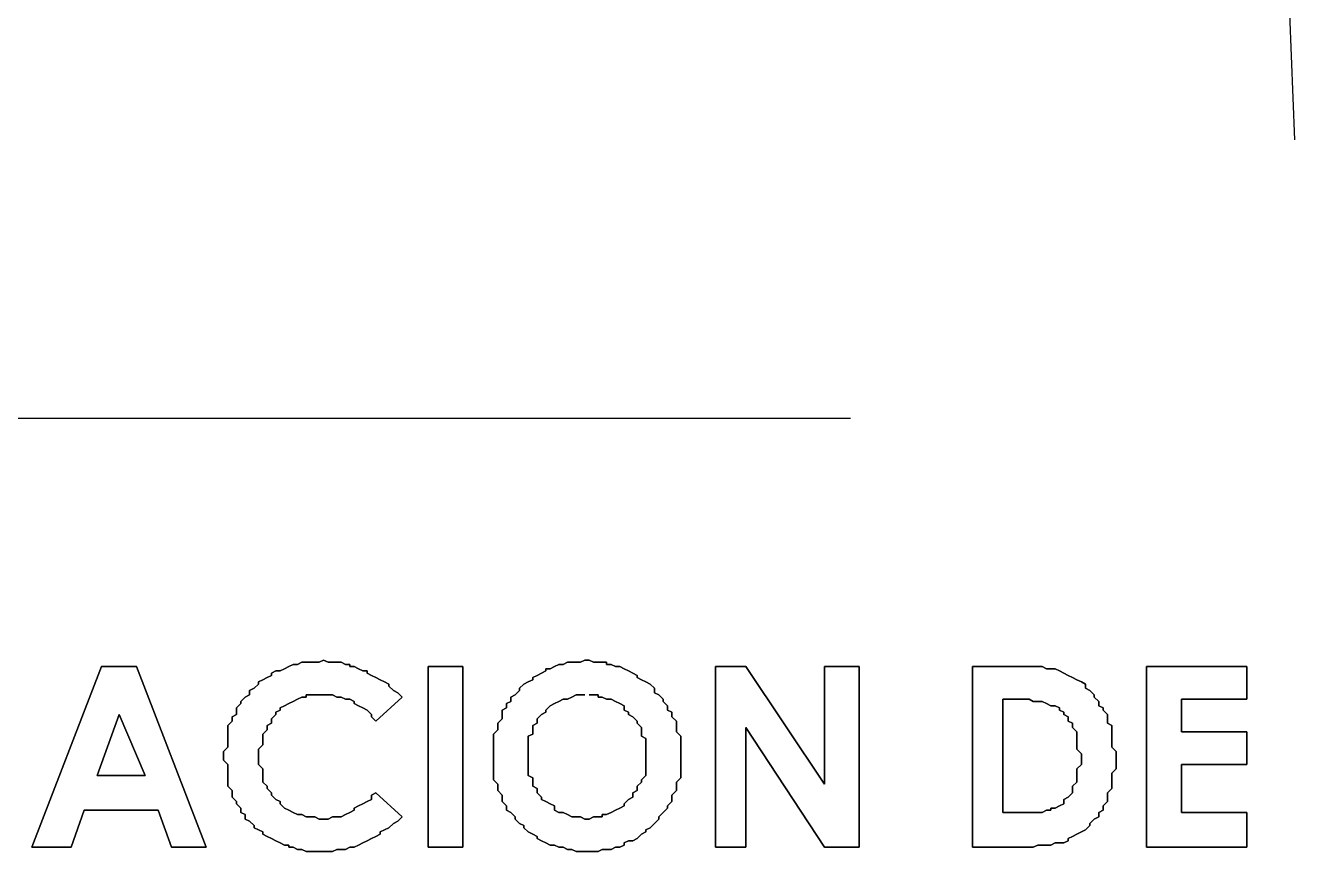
# Model space of a CAD drawing. Header units: metres. Extents: x 2.9 to 42.8, y 1.7 to 28.7.
# Drawn here: x 40.427 to 41.455, y 6.112 to 6.781 of the extents above; entities that cross this region are included whole.
import ezdxf

# ---------------------------------------------------------------- set-up
doc = ezdxf.new("R2010")
doc.units = ezdxf.units.M
doc.layers.add('AMARILLO', color=2, linetype='Continuous')
doc.layers.add('NEGRO', color=7, linetype='Continuous')

msp = doc.modelspace()

# ---------------------------------------------------------------- linework, layer by layer
at = {"layer": 'AMARILLO', "lineweight": -3}
msp.add_lwpolyline([(41.0951, 6.4629), (39.9803, 6.4629)], dxfattribs=at)
at = {"layer": 'NEGRO', "lineweight": -3}
for points in [[(41.4373, 7.1314), (41.4549, 6.6887)], [(40.6435, 6.2636), (40.64, 6.2618), (40.6435, 6.2636)], [(40.6471, 6.2636), (40.6435, 6.2636), (40.6471, 6.2636)], [(40.6506, 6.2653), (40.6471, 6.2636), (40.6506, 6.2653)], [(40.6541, 6.2653), (40.6506, 6.2653), (40.6541, 6.2653)], [(40.6576, 6.2653), (40.6541, 6.2653), (40.6576, 6.2653)], [(40.6612, 6.2653), (40.6576, 6.2653), (40.6612, 6.2653)], [(40.6647, 6.2653), (40.6612, 6.2653), (40.6647, 6.2653)], [(40.6682, 6.2671), (40.6647, 6.2653), (40.6682, 6.2671)], [(40.6718, 6.2653), (40.6682, 6.2671), (40.6718, 6.2653)], [(40.6753, 6.2653), (40.6718, 6.2653), (40.6753, 6.2653)], [(40.6788, 6.2653), (40.6753, 6.2653), (40.6788, 6.2653)], [(40.6823, 6.2653), (40.6788, 6.2653), (40.6823, 6.2653)], [(40.6859, 6.2636), (40.6823, 6.2653), (40.6859, 6.2636)], [(40.6894, 6.2636), (40.6859, 6.2636), (40.6894, 6.2636)], [(40.6894, 6.2618), (40.6894, 6.2636), (40.6894, 6.2618)], [(40.8587, 6.2636), (40.8552, 6.2618), (40.8587, 6.2636)], [(40.8623, 6.2636), (40.8587, 6.2636), (40.8623, 6.2636)], [(40.8658, 6.2653), (40.8623, 6.2636), (40.8658, 6.2653)], [(40.8693, 6.2653), (40.8658, 6.2653), (40.8693, 6.2653)], [(40.8728, 6.2653), (40.8693, 6.2653), (40.8728, 6.2653)], [(40.8764, 6.2653), (40.8728, 6.2653), (40.8764, 6.2653)], [(40.8799, 6.2671), (40.8764, 6.2653), (40.8799, 6.2671)], [(40.8834, 6.2671), (40.8799, 6.2671), (40.8834, 6.2671)], [(40.8869, 6.2653), (40.8834, 6.2671), (40.8869, 6.2653)], [(40.8905, 6.2653), (40.8869, 6.2653), (40.8905, 6.2653)], [(40.894, 6.2653), (40.8905, 6.2653), (40.894, 6.2653)], [(40.8975, 6.2653), (40.894, 6.2653), (40.8975, 6.2653)], [(40.8975, 6.2636), (40.8975, 6.2653), (40.8975, 6.2636)], [(40.9011, 6.2636), (40.8975, 6.2636), (40.9011, 6.2636)], [(40.9046, 6.2618), (40.9011, 6.2636), (40.9046, 6.2618)], [(40.4883, 6.2618), (40.4319, 6.1154), (40.4883, 6.2618)], [(40.5165, 6.2618), (40.4883, 6.2618), (40.5165, 6.2618)], [(40.573, 6.1154), (40.5165, 6.2618), (40.573, 6.1154)], [(40.6224, 6.253), (40.6188, 6.2512), (40.6224, 6.253)], [(40.6259, 6.2547), (40.6224, 6.253), (40.6259, 6.2547)], [(40.6294, 6.2583), (40.6259, 6.2565), (40.6294, 6.2583)], [(40.6259, 6.2565), (40.6259, 6.2547), (40.6259, 6.2565)], [(40.6329, 6.2583), (40.6294, 6.2583), (40.6329, 6.2583)], [(40.6365, 6.26), (40.6329, 6.2583), (40.6365, 6.26)], [(40.64, 6.2618), (40.6365, 6.26), (40.64, 6.2618)], [(40.6929, 6.2618), (40.6894, 6.2618), (40.6929, 6.2618)], [(40.6964, 6.26), (40.6929, 6.2618), (40.6964, 6.26)], [(40.7, 6.2583), (40.6964, 6.26), (40.7, 6.2583)], [(40.7035, 6.2583), (40.7, 6.2583), (40.7035, 6.2583)], [(40.7035, 6.2565), (40.7035, 6.2583), (40.7035, 6.2565)], [(40.707, 6.2547), (40.7035, 6.2565), (40.707, 6.2547)], [(40.7106, 6.253), (40.707, 6.2547), (40.7106, 6.253)], [(40.7141, 6.2512), (40.7106, 6.253), (40.7141, 6.2512)], [(40.7529, 6.2618), (40.7529, 6.1154), (40.7529, 6.2618)], [(40.7811, 6.2618), (40.7529, 6.2618), (40.7811, 6.2618)], [(40.7811, 6.1154), (40.7811, 6.2618), (40.7811, 6.1154)], [(40.8411, 6.2547), (40.8376, 6.253), (40.8411, 6.2547)], [(40.8376, 6.253), (40.8376, 6.2512), (40.8376, 6.253)], [(40.8446, 6.2565), (40.8411, 6.2547), (40.8446, 6.2565)], [(40.8481, 6.2583), (40.8446, 6.2565), (40.8481, 6.2583)], [(40.8517, 6.26), (40.8481, 6.26), (40.8517, 6.26)], [(40.8481, 6.26), (40.8481, 6.2583), (40.8481, 6.26)], [(40.8552, 6.2618), (40.8517, 6.26), (40.8552, 6.2618)], [(40.9081, 6.2618), (40.9046, 6.2618), (40.9081, 6.2618)], [(40.9116, 6.26), (40.9081, 6.2618), (40.9116, 6.26)], [(40.9152, 6.2583), (40.9116, 6.26), (40.9152, 6.2583)], [(40.9187, 6.2565), (40.9152, 6.2583), (40.9187, 6.2565)], [(40.9222, 6.2547), (40.9187, 6.2565), (40.9222, 6.2547)], [(40.9222, 6.253), (40.9222, 6.2547), (40.9222, 6.253)], [(40.9257, 6.2512), (40.9222, 6.253), (40.9257, 6.2512)], [(40.9857, 6.2618), (40.9857, 6.1154), (40.9857, 6.2618)], [(41.0104, 6.2618), (40.9857, 6.2618), (41.0104, 6.2618)], [(41.0739, 6.1666), (41.0104, 6.2618), (41.0739, 6.1666)], [(41.1021, 6.2618), (41.0739, 6.2618), (41.1021, 6.2618)], [(41.0739, 6.2618), (41.0739, 6.1666), (41.0739, 6.2618)], [(41.1021, 6.1154), (41.1021, 6.2618), (41.1021, 6.1154)], [(41.1939, 6.2618), (41.1939, 6.1154), (41.1939, 6.2618)], [(41.2256, 6.2618), (41.1939, 6.2618), (41.2256, 6.2618)], [(41.2291, 6.2618), (41.2256, 6.2618), (41.2291, 6.2618)], [(41.2362, 6.2618), (41.2291, 6.2618), (41.2362, 6.2618)], [(41.2397, 6.2618), (41.2362, 6.2618), (41.2397, 6.2618)], [(41.2432, 6.2618), (41.2397, 6.2618), (41.2432, 6.2618)], [(41.2468, 6.2618), (41.2432, 6.2618), (41.2468, 6.2618)], [(41.2503, 6.2618), (41.2468, 6.2618), (41.2503, 6.2618)], [(41.2538, 6.26), (41.2503, 6.2618), (41.2538, 6.26)], [(41.2574, 6.26), (41.2538, 6.26), (41.2574, 6.26)], [(41.2609, 6.26), (41.2574, 6.26), (41.2609, 6.26)], [(41.2644, 6.2583), (41.2609, 6.26), (41.2644, 6.2583)], [(41.2679, 6.2565), (41.2644, 6.2583), (41.2679, 6.2565)], [(41.2715, 6.2547), (41.2679, 6.2565), (41.2715, 6.2547)], [(41.275, 6.253), (41.2715, 6.2547), (41.275, 6.253)], [(41.2785, 6.2512), (41.275, 6.253), (41.2785, 6.2512)], [(41.335, 6.2618), (41.335, 6.1154), (41.335, 6.2618)], [(41.4161, 6.2618), (41.335, 6.2618), (41.4161, 6.2618)], [(41.4161, 6.2353), (41.4161, 6.2618), (41.4161, 6.2353)], [(40.6118, 6.2442), (40.6082, 6.2424), (40.6118, 6.2442)], [(40.6082, 6.2424), (40.6082, 6.2389), (40.6082, 6.2424)], [(40.6153, 6.2477), (40.6118, 6.2442), (40.6153, 6.2477)], [(40.6188, 6.2512), (40.6153, 6.2495), (40.6188, 6.2512)], [(40.6153, 6.2495), (40.6153, 6.2477), (40.6153, 6.2495)], [(40.7176, 6.2495), (40.7141, 6.2512), (40.7176, 6.2495)], [(40.7211, 6.2477), (40.7176, 6.2495), (40.7211, 6.2477)], [(40.7211, 6.2459), (40.7211, 6.2477), (40.7211, 6.2459)], [(40.7247, 6.2424), (40.7211, 6.2459), (40.7247, 6.2424)], [(40.7282, 6.2406), (40.7247, 6.2424), (40.7282, 6.2406)], [(40.827, 6.2424), (40.8234, 6.2389), (40.827, 6.2424)], [(40.8305, 6.2477), (40.827, 6.2442), (40.8305, 6.2477)], [(40.827, 6.2442), (40.827, 6.2424), (40.827, 6.2442)], [(40.834, 6.2495), (40.8305, 6.2477), (40.834, 6.2495)], [(40.8376, 6.2512), (40.834, 6.2495), (40.8376, 6.2512)], [(40.9293, 6.2495), (40.9257, 6.2512), (40.9293, 6.2495)], [(40.9328, 6.2477), (40.9293, 6.2495), (40.9328, 6.2477)], [(40.9363, 6.2442), (40.9328, 6.2477), (40.9363, 6.2442)], [(40.9363, 6.2406), (40.9363, 6.2442), (40.9363, 6.2406)], [(41.2821, 6.2495), (41.2785, 6.2512), (41.2821, 6.2495)], [(41.2856, 6.2477), (41.2821, 6.2495), (41.2856, 6.2477)], [(41.2856, 6.2442), (41.2856, 6.2477), (41.2856, 6.2442)], [(41.2891, 6.2424), (41.2856, 6.2442), (41.2891, 6.2424)], [(41.2926, 6.2389), (41.2891, 6.2424), (41.2926, 6.2389)], [(40.6047, 6.2371), (40.6012, 6.2336), (40.6047, 6.2371)], [(40.6012, 6.2336), (40.6012, 6.2318), (40.6012, 6.2336)], [(40.6082, 6.2389), (40.6047, 6.2371), (40.6082, 6.2389)], [(40.64, 6.2318), (40.6435, 6.2336), (40.64, 6.2318)], [(40.6435, 6.2336), (40.6471, 6.2353), (40.6435, 6.2336)], [(40.6471, 6.2353), (40.6506, 6.2371), (40.6471, 6.2353)], [(40.6506, 6.2371), (40.6541, 6.2371), (40.6506, 6.2371)], [(40.6541, 6.2371), (40.6541, 6.2389), (40.6541, 6.2371)], [(40.6541, 6.2389), (40.6576, 6.2389), (40.6541, 6.2389)], [(40.6576, 6.2389), (40.6612, 6.2389), (40.6576, 6.2389)], [(40.6612, 6.2389), (40.6682, 6.2389), (40.6612, 6.2389)], [(40.6682, 6.2389), (40.6718, 6.2389), (40.6682, 6.2389)], [(40.6718, 6.2389), (40.6753, 6.2389), (40.6718, 6.2389)], [(40.6753, 6.2389), (40.6788, 6.2371), (40.6753, 6.2389)], [(40.6788, 6.2371), (40.6823, 6.2371), (40.6788, 6.2371)], [(40.6823, 6.2371), (40.6859, 6.2353), (40.6823, 6.2371)], [(40.6859, 6.2353), (40.6894, 6.2353), (40.6859, 6.2353)], [(40.6894, 6.2353), (40.6929, 6.2336), (40.6894, 6.2353)], [(40.6929, 6.2336), (40.6929, 6.2318), (40.6929, 6.2336)], [(40.7106, 6.2177), (40.7317, 6.2371), (40.7106, 6.2177)], [(40.7317, 6.2371), (40.7282, 6.2406), (40.7317, 6.2371)], [(40.8199, 6.2336), (40.8164, 6.2318), (40.8199, 6.2336)], [(40.8234, 6.2389), (40.8199, 6.2371), (40.8234, 6.2389)], [(40.8199, 6.2371), (40.8199, 6.2336), (40.8199, 6.2371)], [(40.8552, 6.2318), (40.8587, 6.2336), (40.8552, 6.2318)], [(40.8587, 6.2336), (40.8623, 6.2353), (40.8587, 6.2336)], [(40.8623, 6.2353), (40.8658, 6.2353), (40.8623, 6.2353)], [(40.8658, 6.2353), (40.8693, 6.2371), (40.8658, 6.2353)], [(40.8693, 6.2371), (40.8728, 6.2389), (40.8693, 6.2371)], [(40.8728, 6.2389), (40.8764, 6.2389), (40.8728, 6.2389)], [(40.8764, 6.2389), (40.8799, 6.2389), (40.8764, 6.2389)], [(40.8834, 6.2389), (40.8869, 6.2389), (40.8834, 6.2389)], [(40.8869, 6.2389), (40.8905, 6.2389), (40.8869, 6.2389)], [(40.8905, 6.2389), (40.8905, 6.2371), (40.8905, 6.2389)], [(40.8905, 6.2371), (40.894, 6.2371), (40.8905, 6.2371)], [(40.894, 6.2371), (40.8975, 6.2353), (40.894, 6.2371)], [(40.8975, 6.2353), (40.9011, 6.2353), (40.8975, 6.2353)], [(40.9011, 6.2353), (40.9046, 6.2336), (40.9011, 6.2353)], [(40.9046, 6.2336), (40.9081, 6.2318), (40.9046, 6.2336)], [(40.9399, 6.2389), (40.9363, 6.2406), (40.9399, 6.2389)], [(40.9434, 6.2353), (40.9399, 6.2389), (40.9434, 6.2353)], [(40.9434, 6.2336), (40.9434, 6.2353), (40.9434, 6.2336)], [(40.9469, 6.2301), (40.9434, 6.2336), (40.9469, 6.2301)], [(41.2186, 6.2353), (41.2291, 6.2353), (41.2186, 6.2353)], [(41.2186, 6.1436), (41.2186, 6.2353), (41.2186, 6.1436)], [(41.2291, 6.2353), (41.2327, 6.2353), (41.2291, 6.2353)], [(41.2327, 6.2353), (41.2362, 6.2353), (41.2327, 6.2353)], [(41.2362, 6.2353), (41.2397, 6.2353), (41.2362, 6.2353)], [(41.2397, 6.2353), (41.2432, 6.2336), (41.2397, 6.2353)], [(41.2432, 6.2336), (41.2468, 6.2336), (41.2432, 6.2336)], [(41.2468, 6.2336), (41.2503, 6.2336), (41.2468, 6.2336)], [(41.2503, 6.2336), (41.2538, 6.2318), (41.2503, 6.2336)], [(41.2926, 6.2371), (41.2926, 6.2389), (41.2926, 6.2371)], [(41.2962, 6.2336), (41.2926, 6.2371), (41.2962, 6.2336)], [(41.2962, 6.2301), (41.2962, 6.2336), (41.2962, 6.2301)], [(41.3632, 6.2089), (41.3632, 6.2353), (41.3632, 6.2089)], [(41.3632, 6.2353), (41.4161, 6.2353), (41.3632, 6.2353)], [(40.4848, 6.1736), (40.5024, 6.223), (40.4848, 6.1736)], [(40.5024, 6.223), (40.5236, 6.1736), (40.5024, 6.223)], [(40.5977, 6.223), (40.5941, 6.2212), (40.5977, 6.223)], [(40.6012, 6.2318), (40.5977, 6.2283), (40.6012, 6.2318)], [(40.5977, 6.2283), (40.5977, 6.2265), (40.5977, 6.2283)], [(40.5977, 6.2265), (40.5977, 6.223), (40.5977, 6.2265)], [(40.6259, 6.2195), (40.6294, 6.223), (40.6259, 6.2195)], [(40.6294, 6.2248), (40.6329, 6.2265), (40.6294, 6.2248)], [(40.6294, 6.223), (40.6294, 6.2248), (40.6294, 6.223)], [(40.6329, 6.2283), (40.6365, 6.2301), (40.6329, 6.2283)], [(40.6329, 6.2265), (40.6329, 6.2283), (40.6329, 6.2265)], [(40.6365, 6.2301), (40.64, 6.2318), (40.6365, 6.2301)], [(40.6929, 6.2318), (40.6964, 6.2301), (40.6929, 6.2318)], [(40.6964, 6.2301), (40.7, 6.2283), (40.6964, 6.2301)], [(40.7, 6.2283), (40.7035, 6.2265), (40.7, 6.2283)], [(40.7035, 6.2265), (40.707, 6.223), (40.7035, 6.2265)], [(40.707, 6.223), (40.707, 6.2212), (40.707, 6.223)], [(40.8164, 6.2283), (40.8129, 6.2265), (40.8164, 6.2283)], [(40.8129, 6.2265), (40.8129, 6.223), (40.8129, 6.2265)], [(40.8129, 6.223), (40.8129, 6.2195), (40.8129, 6.223)], [(40.8164, 6.2318), (40.8164, 6.2283), (40.8164, 6.2318)], [(40.8411, 6.2195), (40.8446, 6.223), (40.8411, 6.2195)], [(40.8446, 6.223), (40.8481, 6.2248), (40.8446, 6.223)], [(40.8481, 6.2265), (40.8517, 6.2301), (40.8481, 6.2265)], [(40.8481, 6.2248), (40.8481, 6.2265), (40.8481, 6.2248)], [(40.8517, 6.2301), (40.8552, 6.2318), (40.8517, 6.2301)], [(40.9081, 6.2318), (40.9116, 6.2301), (40.9081, 6.2318)], [(40.9116, 6.2301), (40.9116, 6.2265), (40.9116, 6.2301)], [(40.9116, 6.2265), (40.9152, 6.2248), (40.9116, 6.2265)], [(40.9152, 6.2248), (40.9152, 6.223), (40.9152, 6.2248)], [(40.9152, 6.223), (40.9187, 6.2212), (40.9152, 6.223)], [(40.9469, 6.2265), (40.9469, 6.2301), (40.9469, 6.2265)], [(40.9504, 6.2248), (40.9469, 6.2265), (40.9504, 6.2248)], [(40.9504, 6.2212), (40.9504, 6.2248), (40.9504, 6.2212)], [(41.2538, 6.2318), (41.2574, 6.2301), (41.2538, 6.2318)], [(41.2574, 6.2301), (41.2609, 6.2301), (41.2574, 6.2301)], [(41.2609, 6.2301), (41.2644, 6.2283), (41.2609, 6.2301)], [(41.2644, 6.2283), (41.2644, 6.2265), (41.2644, 6.2283)], [(41.2644, 6.2265), (41.2679, 6.2248), (41.2644, 6.2265)], [(41.2679, 6.2248), (41.2679, 6.223), (41.2679, 6.2248)], [(41.2679, 6.223), (41.2715, 6.2212), (41.2679, 6.223)], [(41.2997, 6.2283), (41.2962, 6.2301), (41.2997, 6.2283)], [(41.2997, 6.2265), (41.2997, 6.2283), (41.2997, 6.2265)], [(41.3032, 6.223), (41.2997, 6.2265), (41.3032, 6.223)], [(41.3032, 6.2195), (41.3032, 6.223), (41.3032, 6.2195)], [(40.5941, 6.2177), (40.5906, 6.2142), (40.5941, 6.2177)], [(40.5906, 6.2142), (40.5906, 6.2107), (40.5906, 6.2142)], [(40.5941, 6.2212), (40.5941, 6.2177), (40.5941, 6.2212)], [(40.6224, 6.2142), (40.6259, 6.2159), (40.6224, 6.2142)], [(40.6224, 6.2107), (40.6224, 6.2142), (40.6224, 6.2107)], [(40.6259, 6.2159), (40.6259, 6.2195), (40.6259, 6.2159)], [(40.707, 6.2212), (40.7106, 6.2177), (40.707, 6.2212)], [(40.8129, 6.2195), (40.8093, 6.2159), (40.8129, 6.2195)], [(40.8093, 6.2159), (40.8093, 6.2142), (40.8093, 6.2159)], [(40.8093, 6.2142), (40.8093, 6.2107), (40.8093, 6.2142)], [(40.8376, 6.2142), (40.8411, 6.2159), (40.8376, 6.2142)], [(40.8376, 6.2107), (40.8376, 6.2142), (40.8376, 6.2107)], [(40.8411, 6.2159), (40.8411, 6.2195), (40.8411, 6.2159)], [(40.9187, 6.2212), (40.9222, 6.2177), (40.9187, 6.2212)], [(40.9222, 6.2177), (40.9222, 6.2159), (40.9222, 6.2177)], [(40.9222, 6.2159), (40.9257, 6.2124), (40.9222, 6.2159)], [(40.9257, 6.2124), (40.9257, 6.2089), (40.9257, 6.2124)], [(40.954, 6.2177), (40.9504, 6.2212), (40.954, 6.2177)], [(40.954, 6.2142), (40.954, 6.2177), (40.954, 6.2142)], [(40.954, 6.2124), (40.954, 6.2142), (40.954, 6.2124)], [(40.954, 6.2089), (40.954, 6.2124), (40.954, 6.2089)], [(41.0104, 6.1154), (41.0104, 6.2124), (41.0104, 6.1154)], [(41.0104, 6.2124), (41.0739, 6.1154), (41.0104, 6.2124)], [(41.2715, 6.2212), (41.2715, 6.2177), (41.2715, 6.2212)], [(41.2715, 6.2177), (41.275, 6.2159), (41.2715, 6.2177)], [(41.275, 6.2159), (41.275, 6.2124), (41.275, 6.2159)], [(41.275, 6.2124), (41.2785, 6.2089), (41.275, 6.2124)], [(41.3032, 6.2159), (41.3032, 6.2195), (41.3032, 6.2159)], [(41.3068, 6.2142), (41.3032, 6.2159), (41.3068, 6.2142)], [(41.3068, 6.2107), (41.3068, 6.2142), (41.3068, 6.2107)], [(40.5906, 6.2107), (40.5906, 6.2071), (40.5906, 6.2107)], [(40.5906, 6.2071), (40.5906, 6.2036), (40.5906, 6.2071)], [(40.5906, 6.2036), (40.5906, 6.2001), (40.5906, 6.2036)], [(40.6188, 6.2071), (40.6224, 6.2107), (40.6188, 6.2071)], [(40.6188, 6.2054), (40.6188, 6.2071), (40.6188, 6.2054)], [(40.6188, 6.2018), (40.6188, 6.2054), (40.6188, 6.2018)], [(40.6188, 6.1983), (40.6188, 6.2018), (40.6188, 6.1983)], [(40.8093, 6.2107), (40.8058, 6.2071), (40.8093, 6.2107)], [(40.8058, 6.2071), (40.8058, 6.2036), (40.8058, 6.2071)], [(40.8058, 6.2036), (40.8058, 6.2001), (40.8058, 6.2036)], [(40.834, 6.2054), (40.8376, 6.2071), (40.834, 6.2054)], [(40.834, 6.2018), (40.834, 6.2054), (40.834, 6.2018)], [(40.834, 6.1983), (40.834, 6.2018), (40.834, 6.1983)], [(40.8376, 6.2071), (40.8376, 6.2107), (40.8376, 6.2071)], [(40.9257, 6.2089), (40.9257, 6.2054), (40.9257, 6.2089)], [(40.9257, 6.2054), (40.9293, 6.2036), (40.9257, 6.2054)], [(40.9293, 6.2036), (40.9293, 6.2001), (40.9293, 6.2036)], [(40.9575, 6.2054), (40.954, 6.2089), (40.9575, 6.2054)], [(40.9575, 6.2018), (40.9575, 6.2054), (40.9575, 6.2018)], [(40.9575, 6.1983), (40.9575, 6.2018), (40.9575, 6.1983)], [(41.2785, 6.2089), (41.2785, 6.2054), (41.2785, 6.2089)], [(41.2785, 6.2054), (41.2785, 6.2036), (41.2785, 6.2054)], [(41.2785, 6.2036), (41.2785, 6.2001), (41.2785, 6.2036)], [(41.3068, 6.2071), (41.3068, 6.2107), (41.3068, 6.2071)], [(41.3068, 6.2036), (41.3068, 6.2071), (41.3068, 6.2036)], [(41.3068, 6.2001), (41.3068, 6.2036), (41.3068, 6.2001)], [(41.4161, 6.2089), (41.3632, 6.2089), (41.4161, 6.2089)], [(41.4161, 6.1824), (41.4161, 6.2089), (41.4161, 6.1824)], [(40.5906, 6.1965), (40.5871, 6.193), (40.5906, 6.1965)], [(40.5871, 6.193), (40.5871, 6.1895), (40.5871, 6.193)], [(40.5906, 6.2001), (40.5906, 6.1965), (40.5906, 6.2001)], [(40.6153, 6.1948), (40.6188, 6.1983), (40.6153, 6.1948)], [(40.6153, 6.1912), (40.6153, 6.1948), (40.6153, 6.1912)], [(40.6153, 6.1895), (40.6153, 6.1912), (40.6153, 6.1895)], [(40.8058, 6.2001), (40.8058, 6.1965), (40.8058, 6.2001)], [(40.8058, 6.1965), (40.8058, 6.193), (40.8058, 6.1965)], [(40.8058, 6.193), (40.8058, 6.1895), (40.8058, 6.193)], [(40.834, 6.1948), (40.834, 6.1983), (40.834, 6.1948)], [(40.834, 6.1912), (40.834, 6.1948), (40.834, 6.1912)], [(40.834, 6.1895), (40.834, 6.1912), (40.834, 6.1895)], [(40.9293, 6.2001), (40.9293, 6.1965), (40.9293, 6.2001)], [(40.9293, 6.1965), (40.9293, 6.193), (40.9293, 6.1965)], [(40.9293, 6.193), (40.9293, 6.1895), (40.9293, 6.193)], [(40.9575, 6.1948), (40.9575, 6.1983), (40.9575, 6.1948)], [(40.9575, 6.1912), (40.9575, 6.1948), (40.9575, 6.1912)], [(40.9575, 6.1895), (40.9575, 6.1912), (40.9575, 6.1895)], [(41.2785, 6.2001), (41.2785, 6.1948), (41.2785, 6.2001)], [(41.2785, 6.1948), (41.2821, 6.1912), (41.2785, 6.1948)], [(41.2821, 6.1912), (41.2821, 6.1877), (41.2821, 6.1912)], [(41.3068, 6.1965), (41.3068, 6.2001), (41.3068, 6.1965)], [(41.3103, 6.193), (41.3068, 6.1965), (41.3103, 6.193)], [(41.3103, 6.1877), (41.3103, 6.193), (41.3103, 6.1877)], [(40.5871, 6.1895), (40.5871, 6.186), (40.5871, 6.1895)], [(40.5871, 6.186), (40.5906, 6.1824), (40.5871, 6.186)], [(40.5906, 6.1824), (40.5906, 6.1789), (40.5906, 6.1824)], [(40.6153, 6.186), (40.6153, 6.1895), (40.6153, 6.186)], [(40.6153, 6.1824), (40.6153, 6.186), (40.6153, 6.1824)], [(40.6188, 6.1789), (40.6153, 6.1824), (40.6188, 6.1789)], [(40.8058, 6.1895), (40.8058, 6.1877), (40.8058, 6.1895)], [(40.8058, 6.1877), (40.8058, 6.1842), (40.8058, 6.1877)], [(40.8058, 6.1842), (40.8058, 6.1807), (40.8058, 6.1842)], [(40.8058, 6.1807), (40.8058, 6.1771), (40.8058, 6.1807)], [(40.834, 6.1842), (40.834, 6.1895), (40.834, 6.1842)], [(40.834, 6.1807), (40.834, 6.1842), (40.834, 6.1807)], [(40.834, 6.1771), (40.834, 6.1807), (40.834, 6.1771)], [(40.9293, 6.1895), (40.9293, 6.1877), (40.9293, 6.1895)], [(40.9293, 6.1877), (40.9293, 6.1842), (40.9293, 6.1877)], [(40.9293, 6.1842), (40.9293, 6.1807), (40.9293, 6.1842)], [(40.9293, 6.1807), (40.9293, 6.1771), (40.9293, 6.1807)], [(40.9575, 6.1842), (40.9575, 6.1895), (40.9575, 6.1842)], [(40.9575, 6.1807), (40.9575, 6.1842), (40.9575, 6.1807)], [(40.9575, 6.1771), (40.9575, 6.1807), (40.9575, 6.1771)], [(41.2821, 6.1824), (41.2785, 6.1789), (41.2821, 6.1824)], [(41.2821, 6.1877), (41.2821, 6.186), (41.2821, 6.1877)], [(41.2821, 6.186), (41.2821, 6.1824), (41.2821, 6.186)], [(41.3103, 6.1842), (41.3103, 6.1877), (41.3103, 6.1842)], [(41.3103, 6.1789), (41.3103, 6.1842), (41.3103, 6.1789)], [(41.3632, 6.1436), (41.3632, 6.1824), (41.3632, 6.1436)], [(41.3632, 6.1824), (41.4161, 6.1824), (41.3632, 6.1824)], [(40.5236, 6.1736), (40.4848, 6.1736), (40.5236, 6.1736)], [(40.5906, 6.1789), (40.5906, 6.1754), (40.5906, 6.1789)], [(40.5906, 6.1754), (40.5906, 6.1718), (40.5906, 6.1754)], [(40.5906, 6.1718), (40.5906, 6.1683), (40.5906, 6.1718)], [(40.6188, 6.1754), (40.6188, 6.1789), (40.6188, 6.1754)], [(40.6188, 6.1718), (40.6188, 6.1754), (40.6188, 6.1718)], [(40.6188, 6.1683), (40.6188, 6.1718), (40.6188, 6.1683)], [(40.8058, 6.1771), (40.8058, 6.1736), (40.8058, 6.1771)], [(40.8058, 6.1736), (40.8058, 6.1701), (40.8058, 6.1736)], [(40.834, 6.1736), (40.834, 6.1771), (40.834, 6.1736)], [(40.8376, 6.1718), (40.834, 6.1736), (40.8376, 6.1718)], [(40.8376, 6.1683), (40.8376, 6.1718), (40.8376, 6.1683)], [(40.9293, 6.1736), (40.9257, 6.1701), (40.9293, 6.1736)], [(40.9293, 6.1771), (40.9293, 6.1736), (40.9293, 6.1771)], [(40.954, 6.1683), (40.9575, 6.1718), (40.954, 6.1683)], [(40.9575, 6.1754), (40.9575, 6.1771), (40.9575, 6.1754)], [(40.9575, 6.1718), (40.9575, 6.1754), (40.9575, 6.1718)], [(41.2785, 6.1789), (41.2785, 6.1754), (41.2785, 6.1789)], [(41.2785, 6.1754), (41.2785, 6.1718), (41.2785, 6.1754)], [(41.2785, 6.1718), (41.2785, 6.1683), (41.2785, 6.1718)], [(41.3068, 6.1754), (41.3103, 6.1789), (41.3068, 6.1754)], [(41.3068, 6.1718), (41.3068, 6.1754), (41.3068, 6.1718)], [(41.3068, 6.1683), (41.3068, 6.1718), (41.3068, 6.1683)], [(40.5906, 6.1683), (40.5906, 6.1648), (40.5906, 6.1683)], [(40.5906, 6.1648), (40.5941, 6.1613), (40.5906, 6.1648)], [(40.5941, 6.1613), (40.5941, 6.1595), (40.5941, 6.1613)], [(40.6224, 6.1648), (40.6188, 6.1683), (40.6224, 6.1648)], [(40.6224, 6.163), (40.6224, 6.1648), (40.6224, 6.163)], [(40.6259, 6.1595), (40.6224, 6.163), (40.6259, 6.1595)], [(40.8058, 6.1701), (40.8093, 6.1666), (40.8058, 6.1701)], [(40.8093, 6.1666), (40.8093, 6.1648), (40.8093, 6.1666)], [(40.8093, 6.1648), (40.8093, 6.1613), (40.8093, 6.1648)], [(40.8093, 6.1613), (40.8129, 6.1577), (40.8093, 6.1613)], [(40.8376, 6.1648), (40.8376, 6.1683), (40.8376, 6.1648)], [(40.8411, 6.163), (40.8376, 6.1648), (40.8411, 6.163)], [(40.8411, 6.1595), (40.8411, 6.163), (40.8411, 6.1595)], [(40.9222, 6.1613), (40.9187, 6.1595), (40.9222, 6.1613)], [(40.9257, 6.1683), (40.9222, 6.1648), (40.9257, 6.1683)], [(40.9222, 6.1648), (40.9222, 6.1613), (40.9222, 6.1648)], [(40.9257, 6.1701), (40.9257, 6.1683), (40.9257, 6.1701)], [(40.9504, 6.1577), (40.954, 6.1613), (40.9504, 6.1577)], [(40.954, 6.1648), (40.954, 6.1683), (40.954, 6.1648)], [(40.954, 6.1613), (40.954, 6.1648), (40.954, 6.1613)], [(41.2785, 6.1683), (41.275, 6.1648), (41.2785, 6.1683)], [(41.275, 6.1648), (41.275, 6.163), (41.275, 6.1648)], [(41.275, 6.163), (41.275, 6.1595), (41.275, 6.163)], [(41.3032, 6.1595), (41.3068, 6.163), (41.3032, 6.1595)], [(41.3068, 6.1666), (41.3068, 6.1683), (41.3068, 6.1666)], [(41.3068, 6.163), (41.3068, 6.1666), (41.3068, 6.163)], [(40.5941, 6.1595), (40.5941, 6.156), (40.5941, 6.1595)], [(40.5941, 6.156), (40.5977, 6.1524), (40.5941, 6.156)], [(40.5977, 6.1524), (40.5977, 6.1507), (40.5977, 6.1524)], [(40.5977, 6.1507), (40.6012, 6.1472), (40.5977, 6.1507)], [(40.6259, 6.1577), (40.6259, 6.1595), (40.6259, 6.1577)], [(40.6294, 6.1542), (40.6259, 6.1577), (40.6294, 6.1542)], [(40.6329, 6.1524), (40.6294, 6.1542), (40.6329, 6.1524)], [(40.6329, 6.1507), (40.6329, 6.1524), (40.6329, 6.1507)], [(40.6365, 6.1472), (40.6329, 6.1507), (40.6365, 6.1472)], [(40.7, 6.1507), (40.6964, 6.1489), (40.7, 6.1507)], [(40.7035, 6.1524), (40.7, 6.1507), (40.7035, 6.1524)], [(40.707, 6.1542), (40.7035, 6.1524), (40.707, 6.1542)], [(40.7106, 6.1595), (40.707, 6.1577), (40.7106, 6.1595)], [(40.707, 6.1577), (40.707, 6.1542), (40.707, 6.1577)], [(40.7317, 6.1401), (40.7106, 6.1595), (40.7317, 6.1401)], [(40.8129, 6.1577), (40.8129, 6.1542), (40.8129, 6.1577)], [(40.8129, 6.1542), (40.8129, 6.1524), (40.8129, 6.1542)], [(40.8129, 6.1524), (40.8164, 6.1489), (40.8129, 6.1524)], [(40.8446, 6.156), (40.8411, 6.1595), (40.8446, 6.156)], [(40.8446, 6.1542), (40.8446, 6.156), (40.8446, 6.1542)], [(40.8481, 6.1524), (40.8446, 6.1542), (40.8481, 6.1524)], [(40.8517, 6.1507), (40.8481, 6.1524), (40.8517, 6.1507)], [(40.8552, 6.1489), (40.8517, 6.1507), (40.8552, 6.1489)], [(40.9152, 6.1542), (40.9116, 6.1507), (40.9152, 6.1542)], [(40.9116, 6.1507), (40.9116, 6.1489), (40.9116, 6.1507)], [(40.9187, 6.156), (40.9152, 6.1542), (40.9187, 6.156)], [(40.9187, 6.1595), (40.9187, 6.156), (40.9187, 6.1595)], [(40.9469, 6.1489), (40.9504, 6.1524), (40.9469, 6.1489)], [(40.9504, 6.156), (40.9504, 6.1577), (40.9504, 6.156)], [(40.9504, 6.1524), (40.9504, 6.156), (40.9504, 6.1524)], [(41.2679, 6.1507), (41.2644, 6.1489), (41.2679, 6.1507)], [(41.2715, 6.156), (41.2679, 6.1542), (41.2715, 6.156)], [(41.2679, 6.1542), (41.2679, 6.1507), (41.2679, 6.1542)], [(41.275, 6.1595), (41.2715, 6.156), (41.275, 6.1595)], [(41.2997, 6.1489), (41.3032, 6.1524), (41.2997, 6.1489)], [(41.3032, 6.156), (41.3032, 6.1595), (41.3032, 6.156)], [(41.3032, 6.1524), (41.3032, 6.156), (41.3032, 6.1524)], [(40.4636, 6.1154), (40.4742, 6.1454), (40.4636, 6.1154)], [(40.4742, 6.1454), (40.5342, 6.1454), (40.4742, 6.1454)], [(40.5342, 6.1454), (40.5448, 6.1154), (40.5342, 6.1454)], [(40.6012, 6.1472), (40.6012, 6.1436), (40.6012, 6.1472)], [(40.6012, 6.1436), (40.6047, 6.1419), (40.6012, 6.1436)], [(40.6047, 6.1419), (40.6047, 6.1383), (40.6047, 6.1419)], [(40.64, 6.1454), (40.6365, 6.1472), (40.64, 6.1454)], [(40.6435, 6.1436), (40.64, 6.1454), (40.6435, 6.1436)], [(40.6471, 6.1419), (40.6435, 6.1436), (40.6471, 6.1419)], [(40.6506, 6.1419), (40.6471, 6.1419), (40.6506, 6.1419)], [(40.6541, 6.1401), (40.6506, 6.1419), (40.6541, 6.1401)], [(40.6576, 6.1401), (40.6541, 6.1401), (40.6576, 6.1401)], [(40.6612, 6.1401), (40.6576, 6.1401), (40.6612, 6.1401)], [(40.6647, 6.1383), (40.6612, 6.1401), (40.6647, 6.1383)], [(40.6753, 6.1401), (40.6718, 6.1383), (40.6753, 6.1401)], [(40.6788, 6.1401), (40.6753, 6.1401), (40.6788, 6.1401)], [(40.6823, 6.1401), (40.6788, 6.1401), (40.6823, 6.1401)], [(40.6859, 6.1419), (40.6823, 6.1401), (40.6859, 6.1419)], [(40.6894, 6.1436), (40.6859, 6.1419), (40.6894, 6.1436)], [(40.6929, 6.1454), (40.6894, 6.1436), (40.6929, 6.1454)], [(40.6964, 6.1489), (40.6929, 6.1472), (40.6964, 6.1489)], [(40.6929, 6.1472), (40.6929, 6.1454), (40.6929, 6.1472)], [(40.7282, 6.1366), (40.7317, 6.1401), (40.7282, 6.1366)], [(40.8164, 6.1489), (40.8164, 6.1454), (40.8164, 6.1489)], [(40.8164, 6.1454), (40.8199, 6.1436), (40.8164, 6.1454)], [(40.8199, 6.1436), (40.8234, 6.1401), (40.8199, 6.1436)], [(40.8234, 6.1401), (40.8234, 6.1383), (40.8234, 6.1401)], [(40.8552, 6.1454), (40.8552, 6.1489), (40.8552, 6.1454)], [(40.8587, 6.1436), (40.8552, 6.1454), (40.8587, 6.1436)], [(40.8623, 6.1436), (40.8587, 6.1436), (40.8623, 6.1436)], [(40.8658, 6.1419), (40.8623, 6.1436), (40.8658, 6.1419)], [(40.8693, 6.1401), (40.8658, 6.1419), (40.8693, 6.1401)], [(40.8728, 6.1401), (40.8693, 6.1401), (40.8728, 6.1401)], [(40.8764, 6.1401), (40.8728, 6.1401), (40.8764, 6.1401)], [(40.8799, 6.1383), (40.8764, 6.1401), (40.8799, 6.1383)], [(40.8869, 6.1401), (40.8834, 6.1383), (40.8869, 6.1401)], [(40.8905, 6.1401), (40.8869, 6.1401), (40.8905, 6.1401)], [(40.894, 6.1401), (40.8905, 6.1401), (40.894, 6.1401)], [(40.8975, 6.1419), (40.894, 6.1419), (40.8975, 6.1419)], [(40.894, 6.1419), (40.894, 6.1401), (40.894, 6.1419)], [(40.9011, 6.1436), (40.8975, 6.1419), (40.9011, 6.1436)], [(40.9046, 6.1454), (40.9011, 6.1436), (40.9046, 6.1454)], [(40.9081, 6.1472), (40.9046, 6.1454), (40.9081, 6.1472)], [(40.9116, 6.1489), (40.9081, 6.1472), (40.9116, 6.1489)], [(40.9399, 6.1401), (40.9434, 6.1436), (40.9399, 6.1401)], [(40.9399, 6.1383), (40.9399, 6.1401), (40.9399, 6.1383)], [(40.9434, 6.1436), (40.9469, 6.1472), (40.9434, 6.1436)], [(40.9469, 6.1472), (40.9469, 6.1489), (40.9469, 6.1472)], [(41.2327, 6.1436), (41.2186, 6.1436), (41.2327, 6.1436)], [(41.2362, 6.1436), (41.2327, 6.1436), (41.2362, 6.1436)], [(41.2432, 6.1436), (41.2362, 6.1436), (41.2432, 6.1436)], [(41.2468, 6.1436), (41.2432, 6.1436), (41.2468, 6.1436)], [(41.2503, 6.1436), (41.2468, 6.1436), (41.2503, 6.1436)], [(41.2538, 6.1454), (41.2503, 6.1436), (41.2538, 6.1454)], [(41.2574, 6.1454), (41.2538, 6.1454), (41.2574, 6.1454)], [(41.2609, 6.1472), (41.2574, 6.1472), (41.2609, 6.1472)], [(41.2574, 6.1472), (41.2574, 6.1454), (41.2574, 6.1472)], [(41.2644, 6.1489), (41.2609, 6.1472), (41.2644, 6.1489)], [(41.2926, 6.1383), (41.2962, 6.1401), (41.2926, 6.1383)], [(41.2962, 6.1436), (41.2997, 6.1454), (41.2962, 6.1436)], [(41.2962, 6.1401), (41.2962, 6.1436), (41.2962, 6.1401)], [(41.2997, 6.1454), (41.2997, 6.1489), (41.2997, 6.1454)], [(41.4161, 6.1436), (41.3632, 6.1436), (41.4161, 6.1436)], [(41.4161, 6.1154), (41.4161, 6.1436), (41.4161, 6.1154)], [(40.6047, 6.1383), (40.6082, 6.1366), (40.6047, 6.1383)], [(40.6082, 6.1366), (40.6118, 6.133), (40.6082, 6.1366)], [(40.6118, 6.133), (40.6118, 6.1313), (40.6118, 6.133)], [(40.6118, 6.1313), (40.6153, 6.1295), (40.6118, 6.1313)], [(40.6153, 6.1295), (40.6188, 6.1278), (40.6153, 6.1295)], [(40.6682, 6.1383), (40.6647, 6.1383), (40.6682, 6.1383)], [(40.6718, 6.1383), (40.6682, 6.1383), (40.6718, 6.1383)], [(40.7141, 6.1278), (40.7176, 6.1295), (40.7141, 6.1278)], [(40.7176, 6.1295), (40.7211, 6.1313), (40.7176, 6.1295)], [(40.7211, 6.1313), (40.7247, 6.1348), (40.7211, 6.1313)], [(40.7247, 6.1348), (40.7282, 6.1366), (40.7247, 6.1348)], [(40.8234, 6.1383), (40.827, 6.1348), (40.8234, 6.1383)], [(40.827, 6.1348), (40.8305, 6.133), (40.827, 6.1348)], [(40.8305, 6.133), (40.8305, 6.1313), (40.8305, 6.133)], [(40.8305, 6.1313), (40.834, 6.1278), (40.8305, 6.1313)], [(40.8834, 6.1383), (40.8799, 6.1383), (40.8834, 6.1383)], [(40.9293, 6.1295), (40.9328, 6.1313), (40.9293, 6.1295)], [(40.9293, 6.1278), (40.9293, 6.1295), (40.9293, 6.1278)], [(40.9328, 6.1313), (40.9363, 6.1348), (40.9328, 6.1313)], [(40.9363, 6.1348), (40.9399, 6.1383), (40.9363, 6.1348)], [(41.2821, 6.1278), (41.2856, 6.1295), (41.2821, 6.1278)], [(41.2856, 6.1295), (41.2891, 6.133), (41.2856, 6.1295)], [(41.2891, 6.1348), (41.2926, 6.1383), (41.2891, 6.1348)], [(41.2891, 6.133), (41.2891, 6.1348), (41.2891, 6.133)], [(40.6188, 6.1278), (40.6188, 6.126), (40.6188, 6.1278)], [(40.6188, 6.126), (40.6224, 6.1242), (40.6188, 6.126)], [(40.6224, 6.1242), (40.6259, 6.1225), (40.6224, 6.1242)], [(40.6259, 6.1225), (40.6294, 6.1207), (40.6259, 6.1225)], [(40.6294, 6.1207), (40.6329, 6.1189), (40.6294, 6.1207)], [(40.6329, 6.1189), (40.6365, 6.1172), (40.6329, 6.1189)], [(40.6964, 6.1172), (40.7, 6.1189), (40.6964, 6.1172)], [(40.7, 6.1189), (40.7035, 6.1207), (40.7, 6.1189)], [(40.7035, 6.1207), (40.707, 6.1225), (40.7035, 6.1207)], [(40.707, 6.1225), (40.7106, 6.1242), (40.707, 6.1225)], [(40.7106, 6.1242), (40.7141, 6.126), (40.7106, 6.1242)], [(40.7141, 6.126), (40.7141, 6.1278), (40.7141, 6.126)], [(40.834, 6.1278), (40.8376, 6.126), (40.834, 6.1278)], [(40.8376, 6.126), (40.8411, 6.1242), (40.8376, 6.126)], [(40.8411, 6.1242), (40.8411, 6.1225), (40.8411, 6.1242)], [(40.8411, 6.1225), (40.8446, 6.1207), (40.8411, 6.1225)], [(40.8446, 6.1207), (40.8481, 6.1189), (40.8446, 6.1207)], [(40.8481, 6.1189), (40.8517, 6.1172), (40.8481, 6.1189)], [(40.9116, 6.1189), (40.9152, 6.1207), (40.9116, 6.1189)], [(40.9116, 6.1172), (40.9116, 6.1189), (40.9116, 6.1172)], [(40.9152, 6.1207), (40.9187, 6.1207), (40.9152, 6.1207)], [(40.9187, 6.1207), (40.9222, 6.1225), (40.9187, 6.1207)], [(40.9222, 6.1225), (40.9257, 6.126), (40.9222, 6.1225)], [(40.9257, 6.126), (40.9293, 6.1278), (40.9257, 6.126)], [(41.2574, 6.1172), (41.2609, 6.1189), (41.2574, 6.1172)], [(41.2609, 6.1189), (41.2644, 6.1189), (41.2609, 6.1189)], [(41.2644, 6.1189), (41.2679, 6.1189), (41.2644, 6.1189)], [(41.2679, 6.1189), (41.2715, 6.1207), (41.2679, 6.1189)], [(41.2715, 6.1225), (41.275, 6.1242), (41.2715, 6.1225)], [(41.2715, 6.1207), (41.2715, 6.1225), (41.2715, 6.1207)], [(41.275, 6.1242), (41.2785, 6.126), (41.275, 6.1242)], [(41.2785, 6.126), (41.2821, 6.1278), (41.2785, 6.126)], [(40.4319, 6.1154), (40.4636, 6.1154), (40.4319, 6.1154)], [(40.5448, 6.1154), (40.573, 6.1154), (40.5448, 6.1154)], [(40.6365, 6.1172), (40.64, 6.1172), (40.6365, 6.1172)], [(40.64, 6.1172), (40.64, 6.1154), (40.64, 6.1172)], [(40.64, 6.1154), (40.6435, 6.1154), (40.64, 6.1154)], [(40.6435, 6.1154), (40.6471, 6.1136), (40.6435, 6.1154)], [(40.6471, 6.1136), (40.6506, 6.1136), (40.6471, 6.1136)], [(40.6506, 6.1136), (40.6541, 6.1119), (40.6506, 6.1136)], [(40.6541, 6.1119), (40.6576, 6.1119), (40.6541, 6.1119)], [(40.6576, 6.1119), (40.6612, 6.1119), (40.6576, 6.1119)], [(40.6612, 6.1119), (40.6682, 6.1119), (40.6612, 6.1119)], [(40.6682, 6.1119), (40.6718, 6.1119), (40.6682, 6.1119)], [(40.6718, 6.1119), (40.6753, 6.1119), (40.6718, 6.1119)], [(40.6753, 6.1119), (40.6788, 6.1136), (40.6753, 6.1119)], [(40.6788, 6.1136), (40.6823, 6.1136), (40.6788, 6.1136)], [(40.6823, 6.1136), (40.6859, 6.1136), (40.6823, 6.1136)], [(40.6859, 6.1136), (40.6894, 6.1154), (40.6859, 6.1136)], [(40.6894, 6.1154), (40.6929, 6.1154), (40.6894, 6.1154)], [(40.6929, 6.1154), (40.6964, 6.1172), (40.6929, 6.1154)], [(40.7529, 6.1154), (40.7811, 6.1154), (40.7529, 6.1154)], [(40.8517, 6.1172), (40.8552, 6.1172), (40.8517, 6.1172)], [(40.8552, 6.1172), (40.8587, 6.1154), (40.8552, 6.1172)], [(40.8587, 6.1154), (40.8623, 6.1154), (40.8587, 6.1154)], [(40.8623, 6.1154), (40.8658, 6.1136), (40.8623, 6.1154)], [(40.8658, 6.1136), (40.8693, 6.1136), (40.8658, 6.1136)], [(40.8693, 6.1136), (40.8728, 6.1119), (40.8693, 6.1136)], [(40.8728, 6.1119), (40.8764, 6.1119), (40.8728, 6.1119)], [(40.8764, 6.1119), (40.8799, 6.1119), (40.8764, 6.1119)], [(40.8799, 6.1119), (40.8834, 6.1119), (40.8799, 6.1119)], [(40.8834, 6.1119), (40.8869, 6.1119), (40.8834, 6.1119)], [(40.8869, 6.1119), (40.8905, 6.1119), (40.8869, 6.1119)], [(40.8905, 6.1119), (40.894, 6.1136), (40.8905, 6.1119)], [(40.894, 6.1136), (40.8975, 6.1136), (40.894, 6.1136)], [(40.8975, 6.1136), (40.9011, 6.1136), (40.8975, 6.1136)], [(40.9011, 6.1136), (40.9046, 6.1154), (40.9011, 6.1136)], [(40.9046, 6.1154), (40.9081, 6.1154), (40.9046, 6.1154)], [(40.9081, 6.1154), (40.9116, 6.1172), (40.9081, 6.1154)], [(40.9857, 6.1154), (41.0104, 6.1154), (40.9857, 6.1154)], [(41.0739, 6.1154), (41.1021, 6.1154), (41.0739, 6.1154)], [(41.1939, 6.1154), (41.2256, 6.1154), (41.1939, 6.1154)], [(41.2256, 6.1154), (41.2291, 6.1154), (41.2256, 6.1154)], [(41.2291, 6.1154), (41.2327, 6.1154), (41.2291, 6.1154)], [(41.2327, 6.1154), (41.2362, 6.1154), (41.2327, 6.1154)], [(41.2362, 6.1154), (41.2432, 6.1154), (41.2362, 6.1154)], [(41.2432, 6.1154), (41.2468, 6.1172), (41.2432, 6.1154)], [(41.2468, 6.1172), (41.2503, 6.1172), (41.2468, 6.1172)], [(41.2503, 6.1172), (41.2538, 6.1172), (41.2503, 6.1172)], [(41.2538, 6.1172), (41.2574, 6.1172), (41.2538, 6.1172)], [(41.335, 6.1154), (41.4161, 6.1154), (41.335, 6.1154)]]:
    msp.add_lwpolyline(points, dxfattribs=at)

doc.saveas('drawing.dxf')
